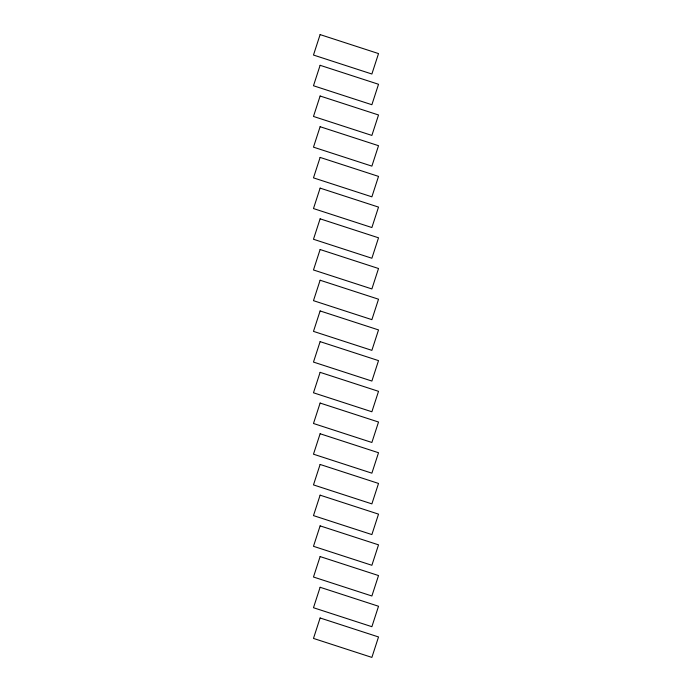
<?xml version="1.0" encoding="UTF-8"?>
<svg xmlns="http://www.w3.org/2000/svg" width="692" height="692" viewBox="0 0 692 692"><rect width="100%" height="100%" fill="white"/><g stroke="black" fill="none" stroke-linecap="round" stroke-linejoin="round"><path stroke-width="1.04" d="M320.119 34.6L313.476 55.04L371.881 74.018L378.524 53.578L320.119 34.6M320.119 65.308L313.476 85.747L371.881 104.726L378.524 84.277L320.119 65.308M320.119 96.006L313.476 116.446L371.881 135.424L378.524 114.984L320.119 96.006M320.119 126.714L313.476 147.154L371.881 166.132L378.524 145.692L320.119 126.714M320.119 157.421L313.476 177.861L371.881 196.831L378.524 176.391L320.119 157.421M320.119 188.12L313.476 208.56L371.881 227.538L378.524 207.098L320.119 188.12M320.119 218.828L313.476 239.268L371.881 258.246L378.524 237.806L320.119 218.828M320.119 249.527L313.476 269.975L371.881 288.945L378.524 268.505L320.119 249.527M320.119 280.234L313.476 300.674L371.881 319.652L378.524 299.212L320.119 280.234M320.119 310.942L313.476 331.382L371.881 350.36L378.524 329.92L320.119 310.942M320.119 341.64L313.476 362.08L371.881 381.058L378.524 360.618L320.119 341.64M320.119 372.348L313.476 392.788L371.881 411.766L378.524 391.326L320.119 372.348M320.119 403.055L313.476 423.495L371.881 442.473L378.524 422.025L320.119 403.055M320.119 433.754L313.476 454.194L371.881 473.172L378.524 452.732L320.119 433.754M320.119 464.462L313.476 484.902L371.881 503.88L378.524 483.44L320.119 464.462M320.119 495.169L313.476 515.609L371.881 534.579L378.524 514.139L320.119 495.169M320.119 525.868L313.476 546.308L371.881 565.286L378.524 544.846L320.119 525.868M320.119 556.576L313.476 577.016L371.881 595.994L378.524 575.554L320.119 556.576M320.119 587.274L313.476 607.723L371.881 626.692L378.524 606.253L320.119 587.274M320.119 617.982L313.476 638.422L371.881 657.4L378.524 636.96L320.119 617.982"/></g></svg>
